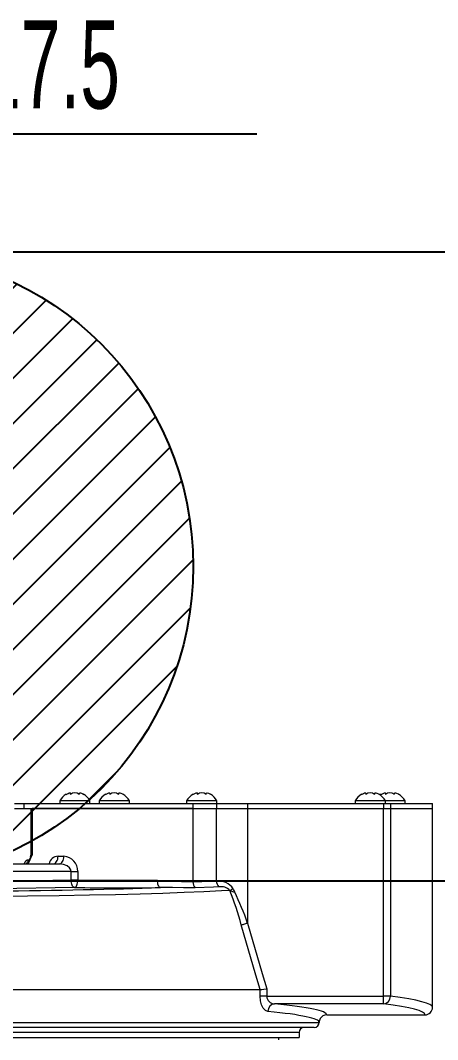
# Model space of a CAD drawing. Header units: millimetres. Extents: x -280 to 408, y 33 to 269.
# Drawn here: x 135.92 to 152.48, y 116.53 to 157.03 of the extents above; entities that cross this region are included whole.
import ezdxf

# ---------------------------------------------------------------- set-up
doc = ezdxf.new("R2010")
doc.units = ezdxf.units.MM
doc.layers.add('FORMAT', color=7, linetype='Continuous')
doc.styles.add('SLDTEXTSTYLE0', font='TXT', dxfattribs={"width": 0.605})
doc.dimstyles.new('SLDDIMSTYLE1', dxfattribs={"dimtxt": 3.5, "dimasz": 3.5, "dimexe": 0, "dimexo": 0.0625, "dimgap": 0.875, "dimtad": 1, "dimtoh": 1, "dimlfac": 10, "dimrnd": 1e-09, "dimzin": 12, "dimdsep": 46, "dimtxsty": 'SLDTEXTSTYLE0', "dimsah": 1, "dimcen": 0.09, "dimadec": 0, "dimazin": 0, "dimtfac": 1, "dimtdec": 3, "dimtofl": 0, "dimtmove": 0, "dimatfit": 3, "dimfxl": 1, "dimfrac": 2, "dimtolj": 1, "dimtzin": 12, "dimarcsym": 0})
doc.dimstyles.new('SLDDIMSTYLE2', dxfattribs={"dimtxt": 3.5, "dimasz": 3.5, "dimexe": 0, "dimexo": 0.0625, "dimgap": 0.875, "dimtad": 1, "dimtoh": 1, "dimlfac": 10, "dimrnd": 1e-09, "dimzin": 12, "dimdsep": 46, "dimtxsty": 'SLDTEXTSTYLE0', "dimsah": 1, "dimcen": 0.09, "dimadec": 0, "dimazin": 0, "dimtfac": 1, "dimtdec": 3, "dimtofl": 0, "dimtmove": 0, "dimatfit": 3, "dimfxl": 1, "dimfrac": 2, "dimtolj": 1, "dimtzin": 12, "dimarcsym": 0})

# ---------------------------------------------------------------- blocks, each defined once
blk = doc.blocks.new('*D7')
at = {"layer": 'FORMAT', "color": 7, "transparency": 16777216}
for p, q in [((130.28, 147.836), (161.374, 147.836)), ((159.874, 122.836), (159.874, 147.836)), ((130.28, 122.836), (161.374, 122.836))]:
    blk.add_line(p, q, dxfattribs=at)
for points in [[(159.874, 147.836), (159.335, 144.336), (160.412, 144.336)], [(159.874, 122.836), (160.412, 126.336), (159.335, 126.336)]]:
    blk.add_solid(points, dxfattribs=at)
at = {"layer": 'FORMAT', "color": 7, "transparency": 16777216, "char_height": 3.5, "attachment_point": 1, "rotation": 90, "style": 'SLDTEXTSTYLE0'}
for s, insert in [('250', (155.362, 133.877)), ('%%c', (155.362, 128.776))]:
    blk.add_mtext(s, dxfattribs=dict(at, insert=insert))
blk = doc.blocks.new('*D8')
at = {"layer": 'FORMAT', "color": 7, "transparency": 16777216}
for p, q in [((128.53, 126.749), (128.53, 154.016)), ((130.28, 152.095), (130.28, 154.016)), ((128.53, 152.516), (121.799, 152.516)), ((130.28, 152.516), (128.53, 152.516)), ((130.28, 152.516), (145.297, 152.516))]:
    blk.add_line(p, q, dxfattribs=at)
for points in [[(128.53, 152.516), (125.03, 153.055), (125.03, 151.978)], [(130.28, 152.516), (133.78, 151.978), (133.78, 153.055)]]:
    blk.add_solid(points, dxfattribs=at)
at = {"layer": 'FORMAT', "color": 7, "transparency": 16777216, "insert": (134.357, 157.028), "char_height": 3.5, "attachment_point": 1, "style": 'SLDTEXTSTYLE0'}
blk.add_mtext('17.5', dxfattribs=at)

msp = doc.modelspace()

# ---------------------------------------------------------------- hatches: boundary and pattern name
at = {"layer": 'FORMAT'}
h = msp.add_hatch(dxfattribs=at)
h.set_pattern_fill('ANSI31', color=256, scale=0.4, style=0)
edge = h.paths.add_edge_path(flags=0)
edge.add_arc((130.2797, 135.336), 12.5, 0, 360)

# ---------------------------------------------------------------- linework, layer by layer
at = {"color": 7, "linetype": 'Continuous', "lineweight": 15}
for p, q in [((137.4797, 126.0144), (137.4797, 125.9144)), ((138.0797, 126.0144), (137.4797, 126.0144)), ((137.9126, 126.278), (137.9126, 126.3029)), ((138.6797, 126.0144), (138.0797, 126.0144)), ((138.2468, 126.3022), (138.2468, 126.2793)), ((138.2547, 126.2736), (138.2499, 126.3022)), ((138.6797, 125.9144), (138.6797, 126.0144)), ((139.0431, 126.0144), (139.0431, 125.9144)), ((139.6431, 126.0144), (139.0431, 126.0144)), ((139.476, 126.278), (139.476, 126.3029)), ((140.2431, 126.0144), (139.6431, 126.0144)), ((139.8102, 126.3022), (139.8102, 126.2793)), ((139.8181, 126.2736), (139.8133, 126.3022)), ((140.2431, 125.9144), (140.2431, 126.0144)), ((142.5173, 126.0144), (142.5173, 125.9144)), ((143.1173, 126.0144), (142.5173, 126.0144)), ((142.9502, 126.278), (142.9502, 126.3029)), ((143.7173, 126.0144), (143.1173, 126.0144)), ((143.2845, 126.3022), (143.2845, 126.2793)), ((143.2923, 126.2736), (143.2876, 126.3022)), ((143.7173, 125.9144), (143.7173, 126.0144)), ((149.2058, 126.0144), (149.2058, 125.9144)), ((149.8058, 126.0144), (149.2058, 126.0144)), ((149.6386, 126.278), (149.6386, 126.3029)), ((150.4058, 126.0144), (149.8058, 126.0144)), ((149.9729, 126.3022), (149.9729, 126.2793)), ((149.9808, 126.2736), (149.976, 126.3022)), ((150.4058, 125.9144), (150.4058, 126.0144)), ((150.5873, 126.0144), (150.4058, 126.0144)), ((150.4202, 126.278), (150.4202, 126.3029)), ((151.1873, 126.0144), (150.5873, 126.0144)), ((150.7544, 126.3022), (150.7544, 126.2793)), ((150.7623, 126.2736), (150.7575, 126.3022)), ((151.1873, 125.9144), (151.1873, 126.0144)), ((135.6819, 125.9144), (136.0553, 125.9144)), ((135.6819, 125.7144), (136.0553, 125.7144)), ((136.0553, 125.9144), (136.0553, 125.7144)), ((136.0553, 125.9144), (142.7662, 125.9144)), ((136.0553, 125.7144), (142.7662, 125.7144)), ((136.336, 125.7144), (136.336, 123.8644)), ((136.3785, 125.7144), (136.3785, 123.8644)), ((142.7662, 125.7144), (136.3785, 125.7144)), ((142.7662, 125.9144), (142.7662, 125.7144)), ((142.7662, 125.9144), (143.7016, 125.9144)), ((142.7662, 125.7144), (143.7016, 125.7144)), ((142.7662, 125.7144), (142.7662, 122.7977)), ((143.7016, 125.9144), (143.7016, 125.7144)), ((143.7016, 125.9144), (144.9368, 125.9144)), ((143.7016, 125.7144), (144.9368, 125.7144)), ((143.7016, 122.8324), (143.7016, 125.7144)), ((144.9368, 125.9144), (144.9368, 125.7144)), ((144.9368, 125.9144), (150.3297, 125.9144)), ((144.9368, 125.7144), (150.3297, 125.7144)), ((144.9368, 125.7144), (144.9368, 121.1609)), ((150.3297, 125.9144), (150.3297, 125.7144)), ((150.3297, 125.9144), (150.6068, 125.9144)), ((150.3297, 125.7144), (150.6068, 125.7144)), ((150.3297, 118.2498), (150.3297, 125.7144)), ((150.6068, 125.9144), (150.6068, 125.7144)), ((150.6068, 125.9144), (152.2797, 125.9144)), ((150.6068, 125.7144), (152.2797, 125.7144)), ((150.6068, 125.7144), (150.6068, 118.2498)), ((152.2797, 125.7144), (152.2797, 125.9144)), ((152.2797, 117.8148), (152.2797, 125.7144)), ((137.4133, 123.8144), (137.6403, 123.8144)), ((134.5797, 123.5144), (137.4655, 123.5144)), ((137.9279, 123.2144), (134.7206, 123.2144)), ((137.9279, 122.873), (137.9279, 123.2144)), ((137.9279, 123.2144), (138.1994, 123.2144)), ((138.1994, 123.2144), (138.1994, 122.873)), ((134.3458, 122.8065), (137.9279, 122.873)), ((137.9279, 122.873), (138.1994, 122.873)), ((138.0687, 122.5732), (134.4866, 122.5067)), ((132.1245, 118.5144), (145.4326, 118.5144)), ((145.4352, 118.5146), (145.4326, 118.5144)), ((145.4352, 118.2498), (145.4352, 118.5146)), ((145.695, 118.5513), (145.695, 118.2498)), ((145.695, 118.2498), (145.4352, 118.2498)), ((145.695, 118.2498), (150.3297, 118.2498)), ((150.3297, 117.9502), (146.0096, 117.9502)), ((150.3297, 117.9502), (150.3297, 118.2498)), ((150.6068, 118.2498), (150.3297, 118.2498)), ((148.0797, 117.5144), (151.9797, 117.5144)), ((132.1245, 117.2144), (147.7797, 117.2144)), ((147.7797, 117.2142), (147.7797, 117.2144)), ((146.9797, 116.8144), (113.5797, 116.8144)), ((147.5797, 117.0144), (132.1034, 117.0144)), ((146.9797, 116.8144), (146.9797, 116.6144)), ((113.5797, 116.6144), (146.9797, 116.6144)), ((146.1797, 116.5144), (146.1797, 116.6144))]:
    msp.add_line(p, q, dxfattribs=at)
at = {"color": 8, "linetype": 'Continuous', "lineweight": 15}
msp.add_line((136.336, 123.8644), (136.3785, 123.8644), dxfattribs=at)
at = {"color": 7, "linetype": 'Continuous', "lineweight": 15, "flags": 128}
for points in [[(137.7297, 126.2736), (137.8084, 126.3134), (137.8581, 126.3286), (137.8938, 126.329), (137.9106, 126.3157), (137.9104, 126.2896), (137.9047, 126.2736)], [(138.2481, 126.3134), (138.2641, 126.3286), (138.2989, 126.329), (138.3452, 126.3157), (138.4017, 126.2896), (138.4297, 126.2736)], [(139.2931, 126.2736), (139.3718, 126.3134), (139.4215, 126.3286), (139.4572, 126.329), (139.474, 126.3157), (139.4738, 126.2896), (139.4681, 126.2736)], [(139.8115, 126.3134), (139.8276, 126.3286), (139.8623, 126.329), (139.9087, 126.3157), (139.9651, 126.2896), (139.9931, 126.2736)], [(142.7673, 126.2736), (142.846, 126.3134), (142.8957, 126.3286), (142.9314, 126.329), (142.9482, 126.3157), (142.948, 126.2896), (142.9423, 126.2736)], [(143.2857, 126.3134), (143.3018, 126.3286), (143.3365, 126.329), (143.3829, 126.3157), (143.4393, 126.2896), (143.4673, 126.2736)], [(149.4558, 126.2736), (149.5344, 126.3134), (149.5841, 126.3286), (149.6198, 126.329), (149.6366, 126.3157), (149.6364, 126.2896), (149.6308, 126.2736)], [(149.9741, 126.3134), (149.9902, 126.3286), (150.0249, 126.329), (150.0713, 126.3157), (150.1277, 126.2896), (150.1558, 126.2736)], [(150.245, 126.2783), (150.2056, 126.2533), (150.1965, 126.247)], [(150.2373, 126.2736), (150.316, 126.3134), (150.3657, 126.3286), (150.4014, 126.329), (150.4181, 126.3157), (150.418, 126.2896), (150.4123, 126.2736)], [(150.7556, 126.3134), (150.7717, 126.3286), (150.8065, 126.329), (150.8528, 126.3157), (150.9092, 126.2896), (150.9373, 126.2736)], [(136.3236, 123.7957), (136.3165, 123.7761), (136.2835, 123.6954), (136.2591, 123.6458), (136.2466, 123.6255), (136.2471, 123.6259)], [(137.2205, 123.5144), (137.2581, 123.5201), (137.2942, 123.5372), (137.3276, 123.5649), (137.3568, 123.6022), (137.3808, 123.6477), (137.3986, 123.6996), (137.4095, 123.7558), (137.4133, 123.8144)], [(137.4655, 123.5144), (137.4996, 123.5201), (137.5324, 123.5372), (137.5626, 123.5649), (137.5891, 123.6022), (137.6109, 123.6477), (137.627, 123.6996), (137.637, 123.7558), (137.6403, 123.8144)], [(137.9279, 123.2144), (137.9182, 123.2715), (137.8705, 123.3513), (137.8687, 123.3534), (137.7704, 123.4319), (137.6223, 123.4931), (137.4655, 123.5144)], [(138.0687, 122.5732), (138.0417, 122.5805), (138.0158, 122.5986), (137.9918, 122.6269), (137.9706, 122.6642), (137.9531, 122.7093), (137.9398, 122.7604), (137.9313, 122.8157), (137.9279, 122.873)], [(138.0687, 122.5732), (138.0937, 122.5806), (138.1178, 122.5987), (138.1401, 122.627), (138.1597, 122.6643), (138.176, 122.7093), (138.1883, 122.7604), (138.1962, 122.8157), (138.1994, 122.873)], [(141.4754, 122.5706), (141.4527, 122.5779), (141.4309, 122.5961), (141.4107, 122.6244), (141.3929, 122.6617), (141.3781, 122.7067), (141.3669, 122.7578), (141.3597, 122.8131), (141.3568, 122.8704)], [(141.3568, 122.8704), (141.8517, 122.8521), (142.3134, 122.8127), (142.7662, 122.7977)], [(142.7662, 122.7977), (143.4908, 122.824), (143.7016, 122.8324)], [(144.2336, 122.4518), (143.9072, 122.4345), (143.1999, 122.4013), (142.4193, 122.3697), (141.5731, 122.3402), (140.6661, 122.3128), (139.6921, 122.2876), (138.6545, 122.2647), (137.4551, 122.2426), (136.1975, 122.2238), (134.8701, 122.2084)], [(142.8614, 122.5578), (142.3962, 122.5563), (141.9554, 122.5682), (141.4754, 122.5706)], [(143.799, 122.5966), (143.5878, 122.5872), (142.8614, 122.5578)], [(144.688, 121.0882), (144.709, 121.0943), (144.7338, 121.1016), (144.7621, 121.1098), (144.7933, 121.119), (144.827, 121.1288), (144.8626, 121.1392), (144.8994, 121.15), (144.9368, 121.1609)], [(144.9368, 121.1609), (145.5208, 119.1539), (145.695, 118.5513)], [(145.4326, 118.5144), (145.2666, 119.091), (144.688, 121.0882)], [(145.4352, 118.5146), (145.4995, 118.5237), (145.5856, 118.5358), (145.6929, 118.551), (145.695, 118.5513)], [(145.7444, 117.6506), (145.6536, 117.6854), (145.5614, 117.7804), (145.4939, 117.9117), (145.4507, 118.0704), (145.4352, 118.2498)]]:
    msp.add_lwpolyline(points, dxfattribs=at)
at = {"color": 7, "linetype": 'Continuous', "lineweight": 15}
for centre, radius, start, end in [((138.0917, 125.6745), 0.7, 120.39715, 150.95025), ((138.0797, 126.0431), 0.2894, 52.7997, 127.2003), ((138.0678, 125.6745), 0.7, 29.04975, 59.17324), ((139.6551, 125.6745), 0.7, 120.39715, 150.95025), ((139.6431, 126.0431), 0.2894, 52.7997, 127.2003), ((139.6312, 125.6745), 0.7, 29.04975, 59.17324), ((143.1293, 125.6745), 0.7, 120.39715, 150.95025), ((143.1173, 126.0431), 0.2894, 52.79969, 127.20031), ((143.1054, 125.6745), 0.7, 29.04975, 59.17324), ((149.8177, 125.6745), 0.7, 120.39715, 150.95025), ((149.8058, 126.0431), 0.2894, 52.79969, 127.20031), ((149.7938, 125.6745), 0.7, 29.04975, 59.17324), ((150.5873, 126.0431), 0.2894, 52.79969, 127.20031), ((150.5754, 125.6745), 0.7, 29.04975, 59.17324), ((136.2553, 123.4644), 0.2, 90, 165.52249), ((136.136, 123.8644), 0.2, 339.77554, 0), ((137.6007, 123.2169), 0.5988, 359.75607, 86.20222), ((143.1079, 122.7944), 0.3417, 179.45161, 223.82975), ((143.7742, 122.1197), 0.7164, 34.41159, 95.81493), ((144.0323, 122.831), 0.3306, 179.75199, 225.13193), ((143.8894, 122.1433), 0.4623, 41.86841, 101.27219), ((144.7289, 121.7115), 0.8907, 114.09873, 123.78281), ((130.0387, 116.9643), 15.2187, 15.72215, 21.13554), ((145.1958, 125.1239), 2.8401, 250.19777, 254.39054), ((137.155, 118.9213), 8.0605, 25.47791, 26.55328), ((132.0455, 116.5737), 13.6831, 19.58755, 25.14875), ((146.0119, 118.2676), 0.3174, 183.21445, 269.58276), ((146.0367, 117.659), 0.2924, 95.33492, 181.65322), ((150.3108, 118.2456), 0.296, 273.6424, 0.80559), ((148.0798, 117.2144), 0.2999, 90.01568, 150.51399), ((151.9795, 117.8146), 0.3003, 270.04819, 0.02945), ((147.5797, 117.2144), 0.2, 270, 359.95282), ((148.079, 117.2144), 0.2993, 150.4239, 179.99596), ((148.0806, 117.2139), 0.3009, 150.50576, 179.94681), ((147.1797, 116.8144), 0.2, 90, 180)]:
    msp.add_arc(centre, radius, start, end, dxfattribs=at)
at = {"color": 8, "linetype": 'Continuous', "lineweight": 15}
for centre, radius, start, end in [((136.3563, 123.4668), 0.199, 124.50263, 166.1626), ((134.46, 124.5349), 2.0323, 329.85778, 340.73535), ((136.4599, 123.75), 0.1404, 125.43226, 161.62638), ((137.4311, 123.4271), 0.3877, 92.63208, 166.99164)]:
    msp.add_arc(centre, radius, start, end, dxfattribs=at)
at = {"color": 7, "linetype": 'Continuous', "lineweight": 15}
for centre, major_axis, ratio, start_param, end_param in [((130.2797, 122.977), (16.1494, 0), 0.0349221, 3.5858819, 5.478383), ((139.8553, 123.0019), (3.8, 0), 0.0376777, 4.2615207, 5.118618), ((139.8553, 122.7021), (4.1, 0), 0.0349208, 4.2615207, 5.118618), ((130.2797, 117.5136), (17.8, 0), 0.0524078, 0.0008821, 0.48709), ((130.2797, 117.5152), (21.7, 0), 0.0524078, 6.2824618, 6.6756734), ((130.2797, 117.8148), (22, 0), 0.0516931, 0, 0.3924881), ((130.2797, 117.214), (17.5, 0), 0.0533062, 0.0004413, 0.48709)]:
    msp.add_ellipse(centre, major_axis=major_axis, ratio=ratio, start_param=start_param, end_param=end_param, dxfattribs=at)
at = {"layer": 'FORMAT', "color": 7}
msp.add_circle((130.2797, 135.336), 12.5, dxfattribs=at)

# ---------------------------------------------------------------- dimensions: what is measured, and where the dimension line sits
dim = msp.add_linear_dim(base=(128.5297, 152.5162), p1=(130.2797, 152.0952), p2=(128.5297, 126.7491), dimstyle='SLDDIMSTYLE2', dxfattribs=at)
dim.commit()
dim.dimension.update_dxf_attribs({"geometry": '*D8', "text_midpoint": (139.0335, 152.5162), "dimtype": 160})
dim = msp.add_linear_dim(base=(157.1904, 147.836), p1=(130.2797, 122.836), p2=(130.2797, 147.836), angle=90, text='%%c<>', dimstyle='SLDDIMSTYLE1', dxfattribs=at)
dim.commit()
dim.dimension.update_dxf_attribs({"geometry": '*D7', "text_midpoint": (157.1904, 135.336), "dimtype": 160})

doc.saveas('drawing.dxf')
